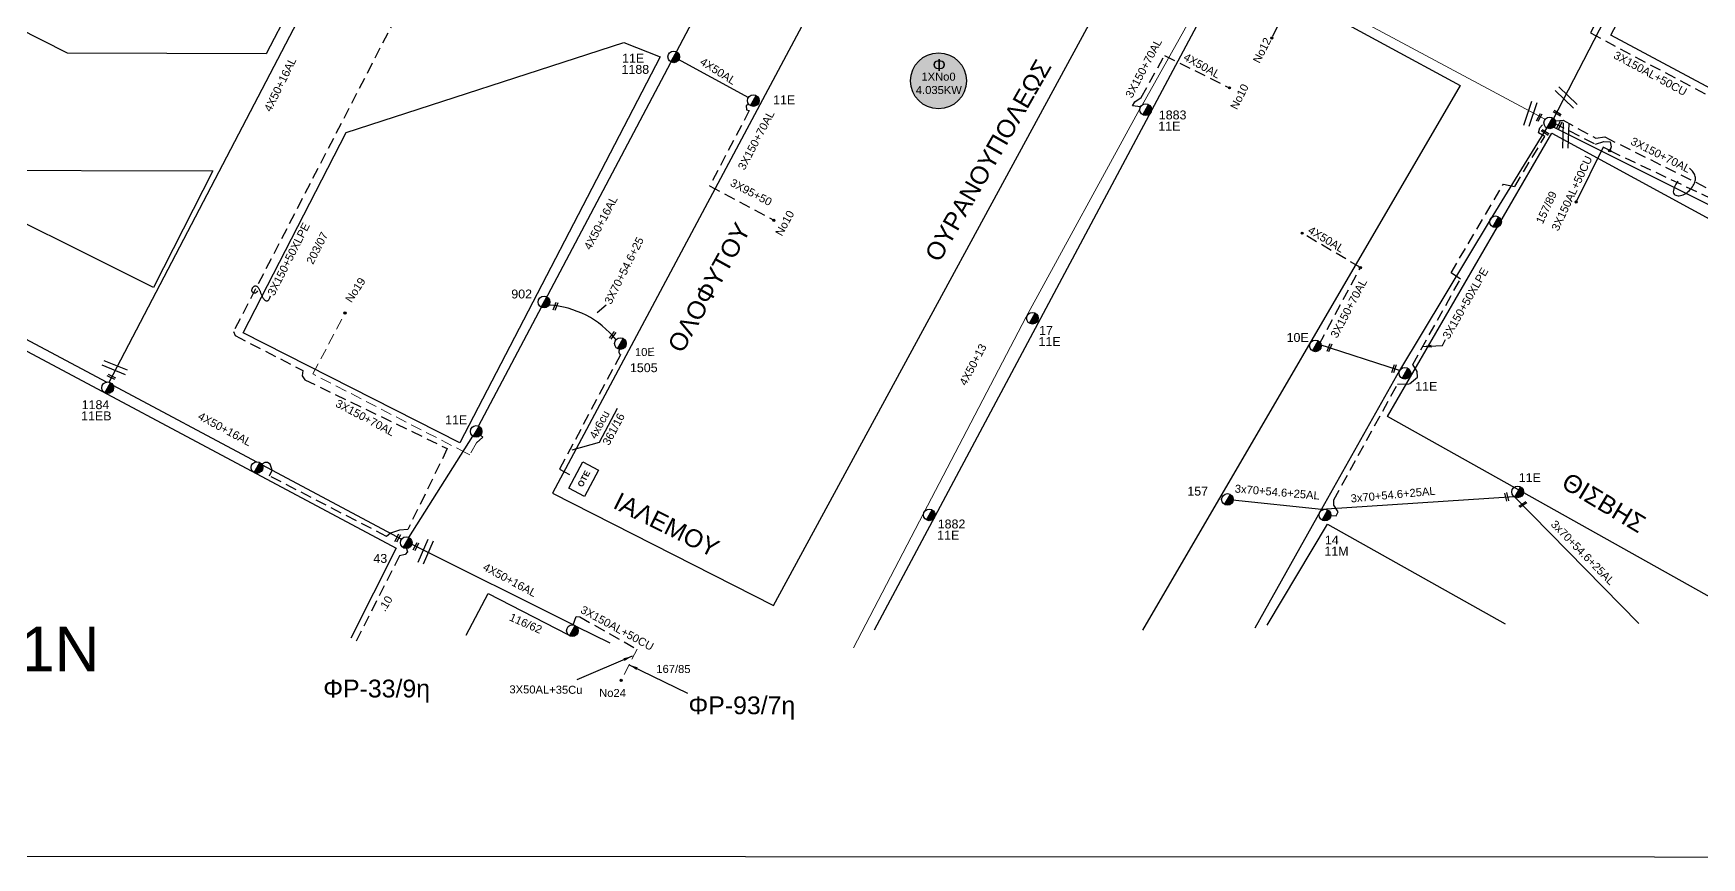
# Model space of a CAD drawing. Header units: millimetres. Extents: x 800 to 1929, y 264 to 786.
# Drawn here: x 1435.9 to 1623.6, y 263.7 to 356.5 of the extents above; entities that cross this region are included whole.
import ezdxf

# ---------------------------------------------------------------- set-up
doc = ezdxf.new("R2010")
doc.units = ezdxf.units.MM
doc.linetypes.add('DASHED', pattern=[19.05, 12.7, -6.35])
for name, color, linetype in [('Pillar OTE', 7, 'Continuous'), ('Γυμνά εναέρια ΧΤ και ΦΟΠ (3Φ)   4x50+16AL', 7, 'Continuous'), ('Επιγραφές - Σχήματα', 7, 'Continuous'), ('Καλώδια ΧΤ   3x150+50AL XLPE', 7, 'DASHED'), ('Καλώδια ΧΤ   3x150+50CU', 7, 'DASHED'), ('Καλώδια ΧΤ   3x150AL+50CU', 7, 'DASHED'), ('Καλώδια ΧΤ   3x95+50CU', 7, 'DASHED'), ('Μηχανική τομή', 7, 'Continuous'), ('Στύλος ΦΜ', 7, 'Continuous'), ('Στύλος ΦΜ @ 1', 7, 'Continuous'), ('Συνδέσεις', 7, 'Continuous'), ('Συνεστραμμένα ΧΤ   3x70+54.6+25 AL', 7, 'SYN_LINE'), ('Συνεστραμμένα ΧΤ   4x120+25 AL', 7, 'SYN_LINE'), ('Τομή', 7, 'Continuous'), ('Υπόβαθρο ΔΕΗ', 7, 'Continuous'), ('Υπόγεια Καλώδια Δικτύου ΧΤ   .10', 7, 'DASHED'), ('Υπόγεια καλώδια Δικτύου ΧΤ και Παρ. ΧΤ - 3X150+70 AL', 7, 'DASHED'), ('Υπόγεια καλώδια Παροχών ΧΤ   4x50AL', 7, 'DASHED'), ('Υπόγεια καλώδια Παροχών ΧΤ   4x6', 7, 'DASHED'), ('Χώρος', 7, 'Continuous')]:
    doc.layers.add(name, color=color, linetype=linetype)
doc.layers.add('Άγνωστα', color=7, linetype='Continuous', lineweight=5)
doc.styles.get("Standard").update_dxf_attribs({"font": 'arial.ttf'})
doc.linetypes.add('SYN_LINE', pattern='A,0.5,-0.0001,["/\\/\\/\\/",Standard,S=0.1,R=0,X=0,Y=-0.05],-0.25', length=0.7501)
doc.dimstyles.new('ISO-25', dxfattribs={"dimtxt": 2.5, "dimasz": 1, "dimexe": 1.25, "dimexo": 0.625, "dimtad": 1, "dimtxsty": 'Standard', "dimcen": 2.5, "dimadec": 0, "dimazin": 0, "dimtfac": 1, "dimtmove": 0, "dimatfit": 3, "dimfxl": 1.25, "dimarcsym": 0})

# ---------------------------------------------------------------- blocks, each defined once
blk = doc.blocks.new('ΥΠΑΡΧΩΝ ΤΣΙΜΕΝΤΕΝΙΟΣ ΣΤΥΛΟΣ')
at = {"layer": 'Στύλος ΦΜ'}
blk.add_hatch(color=256, dxfattribs=at).paths.add_polyline_path([(-1.29, -2.28, 0.574793), (2.62, 0, 0.268822), (1.3, 2.27)])
blk.add_line((-1.29, -2.28), (1.3, 2.27), dxfattribs=at)
blk.add_circle((0, 0), 2.62, dxfattribs=at)
at = {"layer": 'Στύλος ΦΜ', "flags": 4}
for tag, p in [('ΑΡΙΘΜΟΣ', (-4.68, 8.05)), ('ΤΥΠΟΣ', (-4.91, 3.03))]:
    blk.add_attdef(tag, p, '', height=4, dxfattribs=at)
blk = doc.blocks.new('*U37')
at = {"layer": 'Συνδέσεις', "linetype": 'SYN_LINE', "ltscale": 40}
blk.add_hatch(color=256, dxfattribs=at).paths.add_polyline_path([(0.5, -0.01, 1), (-0.5, -0.01, 1)])
at = {"layer": 'Συνδέσεις'}
blk.add_circle((0, -0.01), 0.5, dxfattribs=at)
blk = doc.blocks.new('ΤΟΜΗ')
at = {"layer": 'Τομή', "ltscale": 40}
for p, q in [((-5.68, 0), (5.68, 0)), ((5.68, -2.33), (-5.68, -2.33))]:
    blk.add_line(p, q, dxfattribs=at)
blk = doc.blocks.new('ΜΗΧΑΝΙΚΗ ΤΟΜΗ')
at = {"layer": 'Μηχανική τομή', "ltscale": 40}
for p, q in [((-1.89, 0.78), (1.89, 0.78)), ((1.89, 0), (-1.89, 0))]:
    blk.add_line(p, q, dxfattribs=at)
blk = doc.blocks.new('ΧΩΡΟΣ')
at = {"layer": 'Χώρος', "ltscale": 40, "true_color": 0xff4747}
blk.add_hatch(color=13, dxfattribs=at).paths.add_polyline_path([(12.17, -0.19, 1), (-13.03, -0.19, 1)])
at = {"layer": 'Χώρος', "ltscale": 40}
blk.add_circle((-0.43, -0.19), 12.6, dxfattribs=at)
at = {"layer": 'Χώρος', "ltscale": 30, "insert": (-3.14, 9.64), "char_height": 5.4, "width": 408.8913, "attachment_point": 1}
blk.add_mtext('Φ', dxfattribs=at)
at = {"layer": 'Χώρος', "ltscale": 40}
blk.add_attdef('ΑΡΙΘΜΟΣ_001', (-5.24, -3.99), '', height=5.4, dxfattribs=at)
blk = doc.blocks.new('PILLAR ΟΤΕ')
at = {"layer": 'Pillar OTE', "ltscale": 40}
blk.add_lwpolyline([(-3.31, 2.02), (3.39, 2.02), (3.39, -1.99), (-3.31, -1.99)], close=True, dxfattribs=at)
at = {"layer": 'Pillar OTE', "insert": (-1.81, 0.71), "char_height": 1.3575, "width": 109.961, "attachment_point": 1}
blk.add_mtext('{\\fArial|b1|i0|c161|p34;OTE}', dxfattribs=at)

msp = doc.modelspace()

# ---------------------------------------------------------------- linework, layer by layer
at = {"layer": 'Άγνωστα', "color": 133}
for points in [[(1560.62, 348.422), (1569.994, 365.199)], [(1528.157, 287.341), (1536.037, 302.472), (1547.603, 324.595), (1560.382, 347.996), (1560.382, 347.996)]]:
    msp.add_lwpolyline(points, dxfattribs=at)
at = {"layer": 'Άγνωστα', "color": 1}
msp.add_lwpolyline([(1571.082, 365.545), (1605.927, 346.856)], dxfattribs=at)
at = {"layer": 'Άγνωστα', "color": 173, "linetype": 'DASHED', "ltscale": 0.1}
msp.add_lwpolyline([(1485.734, 311.697), (1486.486, 311.067), (1485.758, 310.413), (1485.03, 309.079), (1484.642, 309.249), (1467.361, 318.167), (1470.995, 325.025)], dxfattribs=at)
at = {"layer": 'Άγνωστα', "color": 151, "linetype": 'DASHED', "ltscale": 0.1}
msp.add_lwpolyline([(1503.835, 287.175), (1502.043, 283.67)], dxfattribs=at)
at = {"layer": 'Γυμνά εναέρια ΧΤ και ΦΟΠ (3Φ)   4x50+16AL', "color": 6}
msp.add_lwpolyline([(1444.448, 317.246), (1466.082, 358.709), (1485.366, 396.904), (1490.004, 405.936)], dxfattribs=at)
at = {"layer": 'Γυμνά εναέρια ΧΤ και ΦΟΠ (3Φ)   4x50+16AL', "color": 173}
for points in [[(1485.983, 312.302), (1493.103, 325.769), (1507.957, 353.858), (1517.655, 372.225), (1525.227, 387.966)], [(1478.174, 299.748), (1485.358, 311.162)]]:
    msp.add_lwpolyline(points, dxfattribs=at)
at = {"layer": 'Γυμνά εναέρια ΧΤ και ΦΟΠ (3Φ)   4x50+16AL', "color": 206, "linetype": 'DASHED', "ltscale": 0.1}
msp.add_lwpolyline([(1490.439, 378.54), (1486.771, 380.355), (1478.552, 365.103), (1479.287, 363.287), (1458.462, 322.955), (1458.642, 322.479), (1466.237, 318.547)], dxfattribs=at)
at = {"layer": 'Γυμνά εναέρια ΧΤ και ΦΟΠ (3Φ)   4x50+16AL', "color": 206}
for points in [[(1420.581, 329.793), (1444.188, 317.257)], [(1444.884, 316.887), (1461.012, 308.283)], [(1461.665, 307.935), (1477.348, 299.57)]]:
    msp.add_lwpolyline(points, dxfattribs=at)
at = {"layer": 'Γυμνά εναέρια ΧΤ και ΦΟΠ (3Φ)   4x50+16AL', "color": 151}
for points in [[(1478.495, 298.99), (1496.666, 289.913)], [(1497.002, 289.746), (1500.751, 287.898)]]:
    msp.add_lwpolyline(points, dxfattribs=at)
at = {"layer": 'Επιγραφές - Σχήματα'}
msp.add_lwpolyline([(800.476, 264.095), (1822.688, 263.717), (1822.688, 785.504), (800.476, 785.504)], close=True, dxfattribs=at)
for points in [[(1620.874, 339.855), (1620.661, 339.527), (1620.511, 339.246), (1620.417, 339.01), (1620.372, 338.813), (1620.37, 338.652), (1620.404, 338.522), (1620.467, 338.42), (1620.552, 338.342), (1620.655, 338.284), (1620.771, 338.245), (1620.899, 338.225), (1621.035, 338.223), (1621.178, 338.24), (1621.325, 338.275), (1621.474, 338.327), (1621.623, 338.396), (1621.768, 338.483), (1621.91, 338.583), (1622.046, 338.696), (1622.176, 338.819), (1622.297, 338.949), (1622.409, 339.084), (1622.511, 339.222), (1622.6, 339.36), (1622.677, 339.496), (1622.741, 339.63), (1622.79, 339.762), (1622.826, 339.892), (1622.848, 340.021), (1622.856, 340.149), (1622.849, 340.276), (1622.828, 340.402), (1622.792, 340.527), (1622.741, 340.651), (1622.678, 340.772), (1622.602, 340.892), (1622.514, 341.008), (1622.415, 341.12), (1622.305, 341.228), (1622.187, 341.331)], [(1461.15, 327.511), (1461.07, 327.394), (1460.992, 327.315), (1460.916, 327.267), (1460.844, 327.247), (1460.777, 327.248), (1460.715, 327.267), (1460.661, 327.297), (1460.614, 327.334), (1460.577, 327.375), (1460.548, 327.417), (1460.527, 327.46), (1460.514, 327.506), (1460.509, 327.552), (1460.509, 327.6), (1460.516, 327.648), (1460.529, 327.698), (1460.546, 327.748), (1460.568, 327.797), (1460.594, 327.846), (1460.624, 327.892), (1460.657, 327.935), (1460.692, 327.974), (1460.73, 328.007), (1460.769, 328.035), (1460.809, 328.055), (1460.849, 328.069), (1460.891, 328.076), (1460.932, 328.075), (1460.974, 328.068), (1461.016, 328.054), (1461.057, 328.034), (1461.097, 328.006), (1461.137, 327.972), (1461.175, 327.932), (1461.212, 327.887), (1461.248, 327.837), (1461.282, 327.784), (1461.315, 327.727), (1461.345, 327.668), (1461.374, 327.607), (1461.4, 327.545), (1461.425, 327.481), (1461.449, 327.417), (1461.474, 327.35), (1461.499, 327.281), (1461.526, 327.21), (1461.556, 327.137), (1461.59, 327.06), (1461.627, 326.981), (1461.668, 326.9), (1461.712, 326.82), (1461.759, 326.742), (1461.807, 326.668), (1461.857, 326.6), (1461.907, 326.539), (1461.957, 326.487), (1462.006, 326.446), (1462.055, 326.416), (1462.103, 326.395), (1462.149, 326.383), (1462.193, 326.38), (1462.236, 326.386), (1462.277, 326.398), (1462.315, 326.418), (1462.352, 326.445), (1462.386, 326.48), (1462.421, 326.525), (1462.455, 326.583), (1462.491, 326.654), (1462.529, 326.74), (1462.569, 326.844), (1462.614, 326.968)]]:
    msp.add_lwpolyline(points, dxfattribs=at)
at = {"layer": 'Καλώδια ΧΤ   3x150+50AL XLPE', "color": 2, "ltscale": 0.1}
msp.add_lwpolyline([(1581.643, 302.235), (1582.464, 302.211), (1582.69, 302.663), (1582.179, 303.399), (1582.179, 303.982), (1589.366, 317.02), (1590.709, 317.064), (1591.606, 317.8), (1591.568, 318.442), (1591.058, 319.225), (1596.426, 328.849), (1595.374, 329.538), (1601.257, 339.538), (1602.538, 339.265), (1605.934, 344.909), (1605.22, 345.289), (1605.372, 345.85), (1605.66, 346.215), (1605.66, 346.215)], dxfattribs=at)
at = {"layer": 'Καλώδια ΧΤ   3x150+50CU', "color": 6}
msp.add_lwpolyline([(1613.219, 343.307), (1612.478, 343.681), (1609.446, 337.532)], dxfattribs=at)
at = {"layer": 'Καλώδια ΧΤ   3x150AL+50CU', "color": 27, "ltscale": 0.1}
msp.add_lwpolyline([(1618.416, 369.21), (1617.547, 369.412), (1611.044, 356.554), (1628.093, 347.493), (1628.707, 346.293), (1629.679, 345.353), (1631.091, 345.259), (1631.531, 345.792)], dxfattribs=at)
at = {"layer": 'Καλώδια ΧΤ   3x150AL+50CU', "color": 151, "ltscale": 0.1}
msp.add_lwpolyline([(1496.636, 289.928), (1496.99, 290.859), (1497.388, 290.809), (1503.835, 287.175)], dxfattribs=at)
at = {"layer": 'Καλώδια ΧΤ   3x95+50CU', "color": 173, "linetype": 'DASHED', "ltscale": 0.1}
msp.add_lwpolyline([(1511.994, 339.342), (1519.207, 335.467)], dxfattribs=at)
at = {"layer": 'Συνεστραμμένα ΧΤ   3x70+54.6+25 AL', "color": 2, "ltscale": 10}
msp.add_lwpolyline([(1570.795, 303.98), (1580.785, 302.953), (1602.48, 304.366), (1616.49, 290.089)], dxfattribs=at)
at = {"layer": 'Συνεστραμμένα ΧΤ   3x70+54.6+25 AL', "color": 173, "linetype": 'SYN_LINE', "ltscale": 10}
msp.add_arc((1493.332, 315.5), 10.421, 38.70397, 86.81225, dxfattribs=at)
at = {"layer": 'Συνεστραμμένα ΧΤ   4x120+25 AL', "color": 27, "linetype": 'SYN_LINE', "ltscale": 10}
msp.add_lwpolyline([(1606.854, 346.793), (1618.416, 369.21), (1629.237, 389.002), (1630.048, 396.904), (1632.14, 415.368)], dxfattribs=at)
at = {"layer": 'Συνεστραμμένα ΧΤ   4x120+25 AL', "color": 2, "ltscale": 10}
for points in [[(1606.112, 345.829), (1599.766, 335.513), (1589.592, 318.559), (1580.785, 302.953), (1573.313, 289.557)], [(1589.592, 318.559), (1580.523, 321.494)]]:
    msp.add_lwpolyline(points, dxfattribs=at)
at = {"layer": 'Υπόβαθρο ΔΕΗ'}
for points in [[(1478.07, 384.836), (1462.115, 354.212), (1439.768, 354.26), (1434.068, 357.163), (1454.35, 396.904), (1465.834, 418.681), (1489.477, 406.58), (1484.357, 396.904), (1478.51, 385.681)], [(1659.935, 331.349), (1613.347, 356.291), (1630.247, 388.342), (1675.935, 361.627), (1659.935, 331.349)], [(1519.168, 292.107), (1561.274, 369.732), (1536.224, 383.351), (1494.301, 304.741), (1519.168, 292.107)], [(1530.533, 289.354), (1570.628, 364.626), (1596.399, 350.649), (1560.69, 289.325)], [(1459.522, 322.807), (1471.125, 345.338), (1502.338, 355.478), (1506.438, 353.853), (1483.915, 310.416), (1459.522, 322.807)], [(1628.854, 290.586), (1588.231, 313.384), (1606.718, 345.256), (1653.606, 319.718), (1636.472, 290.395)], [(1449.43, 327.906), (1425.825, 339.679), (1426.504, 341.12), (1456.104, 341.027), (1449.43, 327.906)], [(1413.719, 287.406), (1401.768, 293.943), (1420.074, 328.794), (1476.74, 298.547), (1471.65, 288.421)], [(1499.595, 310.471), (1501.644, 314.313)], [(1574.686, 289.901), (1581.485, 301.262), (1601.448, 290.024)], [(1484.625, 288.776), (1487.095, 293.446), (1496.062, 288.838)]]:
    msp.add_lwpolyline(points, dxfattribs=at)
at = {"layer": 'Υπόγεια Καλώδια Δικτύου ΧΤ   .10', "color": 6, "ltscale": 0.1}
msp.add_lwpolyline([(1477.858, 298.622), (1477.995, 298.134), (1477.766, 297.83), (1477.125, 297.708), (1472.155, 287.925)], dxfattribs=at)
at = {"layer": 'Υπόγεια καλώδια Δικτύου ΧΤ και Παρ. ΧΤ - 3X150+70 AL', "color": 133, "ltscale": 0.1}
msp.add_lwpolyline([(1560.454, 348.221), (1559.565, 348.336), (1559.799, 348.78), (1560.525, 349.295), (1563.148, 353.997)], dxfattribs=at)
at = {"layer": 'Υπόγεια καλώδια Δικτύου ΧΤ και Παρ. ΧΤ - 3X150+70 AL', "color": 173, "ltscale": 0.1}
msp.add_lwpolyline([(1516.396, 348.526), (1516.112, 348.396), (1516.14, 347.88), (1516.456, 347.808), (1511.994, 339.342)], dxfattribs=at)
at = {"layer": 'Υπόγεια καλώδια Δικτύου ΧΤ και Παρ. ΧΤ - 3X150+70 AL', "color": 2, "ltscale": 0.1}
for points in [[(1606.835, 346.604), (1607.972, 346.73), (1611.649, 344.696), (1612.675, 344.838), (1626.148, 338.115), (1627.36, 338.418), (1632.576, 336.058), (1633.039, 335.382), (1633.092, 334.866), (1655.292, 322.605), (1659.664, 329.613), (1659.306, 331.133), (1667.39, 345.725), (1664.388, 347.219)], [(1580.523, 321.494), (1585.173, 330.136)]]:
    msp.add_lwpolyline(points, dxfattribs=at)
at = {"layer": 'Υπόγεια καλώδια Δικτύου ΧΤ και Παρ. ΧΤ - 3X150+70 AL', "color": 85, "linetype": 'Continuous', "ltscale": 0.1}
msp.add_lwpolyline([(1606.714, 346.055), (1626.947, 335.935), (1654.003, 320.42)], dxfattribs=at)
at = {"layer": 'Υπόγεια καλώδια Δικτύου ΧΤ και Παρ. ΧΤ - 3X150+70 AL', "color": 6, "ltscale": 0.1}
msp.add_lwpolyline([(1606.945, 346.431), (1611.626, 344.015), (1612.55, 344.329), (1613.258, 344.29), (1613.376, 343.74), (1613.219, 343.307), (1625.9, 337.315), (1627.213, 337.783), (1632.169, 335.243), (1632.137, 334.518), (1631.759, 334.014)], dxfattribs=at)
at = {"layer": 'Υπόγεια καλώδια Δικτύου ΧΤ και Παρ. ΧΤ - 3X150+70 AL', "color": 206, "ltscale": 0.1}
msp.add_lwpolyline([(1466.237, 318.547), (1466.158, 317.968), (1466.46, 317.516), (1482.487, 309.758), (1478.05, 300.654), (1477.112, 300.594), (1476.094, 300.239), (1475.642, 299.877), (1462.504, 306.689), (1462.792, 307.334), (1462.561, 308.02), (1462.25, 308.213), (1461.95, 308.213), (1461.628, 307.997)], dxfattribs=at)
at = {"layer": 'Υπόγεια καλώδια Παροχών ΧΤ   4x50AL', "color": 1, "ltscale": 0.1}
msp.add_lwpolyline([(1578.279, 362.482), (1575.219, 355.975)], dxfattribs=at)
at = {"layer": 'Υπόγεια καλώδια Παροχών ΧΤ   4x50AL', "color": 173, "linetype": 'Continuous', "ltscale": 0.1}
msp.add_lwpolyline([(1507.957, 353.858), (1516.359, 349.292)], dxfattribs=at)
at = {"layer": 'Υπόγεια καλώδια Παροχών ΧΤ   4x50AL', "color": 133, "ltscale": 0.1}
msp.add_lwpolyline([(1563.148, 353.997), (1570.46, 350.375)], dxfattribs=at)
at = {"layer": 'Υπόγεια καλώδια Παροχών ΧΤ   4x50AL', "color": 2, "ltscale": 0.1}
msp.add_lwpolyline([(1585.173, 330.136), (1578.627, 334.01)], dxfattribs=at)
at = {"layer": 'Υπόγεια καλώδια Παροχών ΧΤ   4x6', "color": 173, "linetype": 'DASHED', "ltscale": 0.1}
msp.add_lwpolyline([(1501.867, 320.936, 0.458468), (1501.97, 320.329), (1495.101, 307.45), (1496.684, 306.606)], format="xyb", dxfattribs=at)

# ---------------------------------------------------------------- block references
ref = msp.add_blockref('ΧΩΡΟΣ', (1537.839, 351.206), dxfattribs=dict(xscale=0.25, yscale=0.25, zscale=0.25))
ref.add_attrib('ΑΡΙΘΜΟΣ_001', '1ΧΝο0', (1535.811, 351.18), dxfattribs={"layer": 'Χώρος', "ltscale": 40, "height": 0.9})
ref.add_attrib('ΑΡΙΘΜΟΣ_002', '4.035KW', (1535.184, 349.676), dxfattribs={"layer": 'Χώρος', "ltscale": 40, "height": 0.9})
at = {"layer": 'Pillar OTE', "xscale": 0.4999999999999999, "yscale": 0.4999999999999999, "zscale": 0.4999999999999999, "rotation": 61.92930481480243}
msp.add_blockref('PILLAR ΟΤΕ', (1497.821, 306.302), dxfattribs=at)
at = {"layer": 'Μηχανική τομή'}
for p, xscale, yscale, zscale, rotation in [((1605.2, 347.082), 0.2499999999998018, 0.2499999999998018, 0.2499999999998018, 241.6031151065553), ((1607.265, 347.434), 0.249999999999838, 0.249999999999838, 0.249999999999838, 328.2991018873793), ((1605.905, 345.267), 0.249999999999838, 0.249999999999838, 0.249999999999838, 328.2991018873793), ((1607.465, 346.206), 0.2499999999998018, 0.2499999999998018, 0.2499999999998018, 241.6031151065553), ((1494.744, 325.74), 0.250000000000014, 0.250000000000014, 0.250000000000014, 69.17210894664316), ((1501.163, 322.457), 0.250000000000014, 0.250000000000014, 0.250000000000014, 52.21933119314999), ((1581.783, 321.086), 0.2499999999999321, 0.2499999999999321, 0.2499999999999321, 67.98249949554338), ((1588.872, 318.792), 0.2500000000000296, 0.2500000000000296, 0.2500000000000296, 250.7875317166122), ((1444.757, 317.92), 0.2500000000000189, 0.2500000000000189, 0.2500000000000189, 154.1106484902664), ((1601.536, 304.307), 0.2500000000000018, 0.2500000000000018, 0.2500000000000018, 284.7386496875053), ((1603.394, 303.56), 0.2500000000000154, 0.2500000000000154, 0.2500000000000154, 214.1894944224682), ((1476.995, 299.647), 0.2499999999999615, 0.2499999999999615, 0.2499999999999615, 62.44937597069318), ((1479.048, 298.685), 0.250000000000014, 0.250000000000014, 0.250000000000014, 62.44937597067008)]:
    msp.add_blockref('ΜΗΧΑΝΙΚΗ ΤΟΜΗ', p, dxfattribs=dict(at, xscale=xscale, yscale=yscale, zscale=zscale, rotation=rotation))
at = {"layer": 'Στύλος ΦΜ @ 1', "ltscale": 40}
ref = msp.add_blockref('ΥΠΑΡΧΩΝ ΤΣΙΜΕΝΤΕΝΙΟΣ ΣΤΥΛΟΣ', (1507.957, 353.858), dxfattribs=dict(at, xscale=0.25, yscale=0.25, zscale=0.25))
ref.add_attrib('ΤΥΠΟΣ', '1188', (1502.084, 351.946), dxfattribs={"layer": 'Στύλος ΦΜ', "height": 1, "flags": 4})
ref.add_attrib('ΑΡΙΘΜΟΣ', '11E', (1502.143, 353.203), dxfattribs={"layer": 'Στύλος ΦΜ', "height": 1, "flags": 4})
ref = msp.add_blockref('ΥΠΑΡΧΩΝ ΤΣΙΜΕΝΤΕΝΙΟΣ ΣΤΥΛΟΣ', (1516.907, 348.934), dxfattribs=dict(at, xscale=0.25, yscale=0.25, zscale=0.25))
ref.add_attrib('ΤΥΠΟΣ', '11E', (1519.126, 348.514), dxfattribs={"layer": 'Στύλος ΦΜ', "height": 1, "flags": 4})
ref = msp.add_blockref('ΥΠΑΡΧΩΝ ΤΣΙΜΕΝΤΕΝΙΟΣ ΣΤΥΛΟΣ', (1561.031, 347.913), dxfattribs=dict(at, xscale=0.25, yscale=0.25, zscale=0.25))
ref.add_attrib('ΤΥΠΟΣ', '11E', (1562.449, 345.561), dxfattribs={"layer": 'Στύλος ΦΜ', "height": 1, "flags": 4})
ref.add_attrib('ΑΡΙΘΜΟΣ', '1883', (1562.508, 346.818), dxfattribs={"layer": 'Στύλος ΦΜ', "height": 1, "flags": 4})
at = {"layer": 'Στύλος ΦΜ @ 1', "ltscale": 40, "xscale": 0.25, "yscale": 0.25, "zscale": 0.25}
for p in [(1606.471, 346.421), (1600.376, 335.292), (1461.085, 307.633), (1496.555, 289.268)]:
    msp.add_blockref('ΥΠΑΡΧΩΝ ΤΣΙΜΕΝΤΕΝΙΟΣ ΣΤΥΛΟΣ', p, dxfattribs=at)
at = {"layer": 'Στύλος ΦΜ @ 1', "ltscale": 40}
ref = msp.add_blockref('ΥΠΑΡΧΩΝ ΤΣΙΜΕΝΤΕΝΙΟΣ ΣΤΥΛΟΣ', (1493.364, 326.263), dxfattribs=dict(at, xscale=0.25, yscale=0.25, zscale=0.25))
ref.add_attrib('ΤΥΠΟΣ', '902', (1489.686, 326.665), dxfattribs={"layer": 'Στύλος ΦΜ', "height": 1, "flags": 4})
ref = msp.add_blockref('ΥΠΑΡΧΩΝ ΤΣΙΜΕΝΤΕΝΙΟΣ ΣΤΥΛΟΣ', (1548.294, 324.435), dxfattribs=dict(at, xscale=0.25, yscale=0.25, zscale=0.25))
ref.add_attrib('ΤΥΠΟΣ', '11E', (1548.981, 321.31), dxfattribs={"layer": 'Στύλος ΦΜ', "height": 1, "flags": 4})
ref.add_attrib('ΑΡΙΘΜΟΣ', '17', (1549.04, 322.567), dxfattribs={"layer": 'Στύλος ΦΜ', "height": 1, "flags": 4})
ref = msp.add_blockref('ΥΠΑΡΧΩΝ ΤΣΙΜΕΝΤΕΝΙΟΣ ΣΤΥΛΟΣ', (1580.118, 321.325), dxfattribs=dict(at, xscale=0.25, yscale=0.25, zscale=0.25))
ref.add_attrib('ΤΥΠΟΣ', '10E', (1576.88, 321.772), dxfattribs={"layer": 'Στύλος ΦΜ', "height": 1, "flags": 4})
ref = msp.add_blockref('ΥΠΑΡΧΩΝ ΤΣΙΜΕΝΤΕΝΙΟΣ ΣΤΥΛΟΣ', (1501.956, 321.585), dxfattribs=dict(at, xscale=0.25, yscale=0.25, zscale=0.25))
ref.add_attrib('ΑΡΙΘΜΟΣ', '1505', (1503.031, 318.366), dxfattribs={"layer": 'Στύλος ΦΜ', "height": 1, "flags": 4})
ref = msp.add_blockref('ΥΠΑΡΧΩΝ ΤΣΙΜΕΝΤΕΝΙΟΣ ΣΤΥΛΟΣ', (1444.29, 316.611), dxfattribs=dict(at, xscale=0.25, yscale=0.25, zscale=0.25))
ref.add_attrib('ΤΥΠΟΣ', '11EB', (1441.313, 312.946), dxfattribs={"layer": 'Στύλος ΦΜ', "height": 1, "flags": 4})
ref.add_attrib('ΑΡΙΘΜΟΣ', '1184', (1441.372, 314.203), dxfattribs={"layer": 'Στύλος ΦΜ', "height": 1, "flags": 4})
ref = msp.add_blockref('ΥΠΑΡΧΩΝ ΤΣΙΜΕΝΤΕΝΙΟΣ ΣΤΥΛΟΣ', (1590.184, 318.241), dxfattribs=dict(at, xscale=0.25, yscale=0.25, zscale=0.25))
ref.add_attrib('ΤΥΠΟΣ', '11E', (1591.342, 316.274), dxfattribs={"layer": 'Στύλος ΦΜ', "height": 1, "flags": 4})
ref = msp.add_blockref('ΥΠΑΡΧΩΝ ΤΣΙΜΕΝΤΕΝΙΟΣ ΣΤΥΛΟΣ', (1485.734, 311.697), dxfattribs=dict(at, xscale=0.25, yscale=0.25, zscale=0.25))
ref.add_attrib('ΤΥΠΟΣ', '11E', (1482.249, 312.505), dxfattribs={"layer": 'Στύλος ΦΜ', "height": 1, "flags": 4})
ref = msp.add_blockref('ΥΠΑΡΧΩΝ ΤΣΙΜΕΝΤΕΝΙΟΣ ΣΤΥΛΟΣ', (1602.862, 304.887), dxfattribs=dict(at, xscale=0.25, yscale=0.25, zscale=0.25))
ref.add_attrib('ΤΥΠΟΣ', '11E', (1602.983, 305.995), dxfattribs={"layer": 'Στύλος ΦΜ', "height": 1, "flags": 4})
ref = msp.add_blockref('ΥΠΑΡΧΩΝ ΤΣΙΜΕΝΤΕΝΙΟΣ ΣΤΥΛΟΣ', (1570.229, 304.038), dxfattribs=dict(at, xscale=0.25, yscale=0.25, zscale=0.25))
ref.add_attrib('ΤΥΠΟΣ', '157', (1565.716, 304.471), dxfattribs={"layer": 'Στύλος ΦΜ', "height": 1, "flags": 4})
ref = msp.add_blockref('ΥΠΑΡΧΩΝ ΤΣΙΜΕΝΤΕΝΙΟΣ ΣΤΥΛΟΣ', (1536.692, 302.301), dxfattribs=dict(at, xscale=0.25, yscale=0.25, zscale=0.25))
ref.add_attrib('ΤΥΠΟΣ', '11E', (1537.583, 299.52), dxfattribs={"layer": 'Στύλος ΦΜ', "height": 1, "flags": 4})
ref.add_attrib('ΑΡΙΘΜΟΣ', '1882', (1537.642, 300.776), dxfattribs={"layer": 'Στύλος ΦΜ', "height": 1, "flags": 4})
ref = msp.add_blockref('ΥΠΑΡΧΩΝ ΤΣΙΜΕΝΤΕΝΙΟΣ ΣΤΥΛΟΣ', (1581.195, 302.284), dxfattribs=dict(at, xscale=0.25, yscale=0.25, zscale=0.25))
ref.add_attrib('ΤΥΠΟΣ', '11M', (1581.129, 297.715), dxfattribs={"layer": 'Στύλος ΦΜ', "height": 1, "flags": 4})
ref.add_attrib('ΑΡΙΘΜΟΣ', '14', (1581.188, 298.972), dxfattribs={"layer": 'Στύλος ΦΜ', "height": 1, "flags": 4})
ref = msp.add_blockref('ΥΠΑΡΧΩΝ ΤΣΙΜΕΝΤΕΝΙΟΣ ΣΤΥΛΟΣ', (1477.866, 299.171), dxfattribs=dict(at, xscale=0.25, yscale=0.25, zscale=0.25))
ref.add_attrib('ΤΥΠΟΣ', '43', (1474.175, 296.902), dxfattribs={"layer": 'Στύλος ΦΜ', "height": 1, "flags": 4})
at = {"layer": 'Συνδέσεις', "xscale": 0.25, "yscale": 0.25, "zscale": 0.25}
for p in [(1575.219, 355.975), (1570.46, 350.375), (1613.219, 343.307), (1609.446, 337.532), (1519.208, 335.47), (1578.627, 334.01), (1585.173, 330.136), (1470.995, 325.025), (1502.043, 283.67)]:
    msp.add_blockref('*U37', p, dxfattribs=at)
at = {"layer": 'Τομή'}
for p, xscale, yscale, zscale, rotation in [((1608.524, 349.481), 0.2499999999999928, 0.2499999999999928, 0.2499999999999928, 315.836254669103), ((1604.565, 347.352), 0.2500000000001749, 0.2500000000001749, 0.2500000000001749, 251.7731797234069), ((1608.566, 344.993), 0.2500000000001595, 0.2500000000001595, 0.2500000000001595, 268.3504649835177), ((1444.969, 318.618), 0.2499999999999123, 0.2499999999999123, 0.2499999999999123, 157.6787224999602), ((1479.788, 298.276), 0.2499999999999012, 0.2499999999999012, 0.2499999999999012, 66.61686360687716)]:
    msp.add_blockref('ΤΟΜΗ', p, dxfattribs=dict(at, xscale=xscale, yscale=yscale, zscale=zscale, rotation=rotation))

# ---------------------------------------------------------------- texts
at = {"layer": 'Άγνωστα', "color": 7, "char_height": 0.9, "width": 84.18588, "attachment_point": 1}
for s, insert, rotation in [('4X50+13', (1540.02, 317.185), 62.22347), ('3X50AL+35Cu', (1489.479, 283.116), 359.56313)]:
    msp.add_mtext(s, dxfattribs=dict(at, insert=insert, rotation=rotation))
at = {"layer": 'Γυμνά εναέρια ΧΤ και ΦΟΠ (3Φ)   4x50+16AL', "color": 7, "char_height": 0.9, "width": 84.18588, "attachment_point": 1}
for insert, rotation in [((1461.833, 347.983), 63.91996), ((1497.805, 332.466), 62.22347), ((1454.771, 313.918), 331.76425), ((1486.826, 296.942), 331.76425)]:
    msp.add_mtext('4X50+16AL', dxfattribs=dict(at, insert=insert, rotation=rotation))
at = {"layer": 'Γυμνά εναέρια ΧΤ και ΦΟΠ (3Φ)   4x50+16AL', "color": 7, "char_height": 0.9, "attachment_point": 1, "rotation": 62}
for s, insert in [('4x6cu', (1498.412, 311.191)), ('361/16', (1499.893, 310.465))]:
    msp.add_mtext_dynamic_manual_height_columns(s, width=1.8, gutter_width=12.5, heights=[0.118], dxfattribs=dict(at, insert=insert))
at = {"layer": 'Επιγραφές - Σχήματα', "color": 7, "char_height": 0.9, "width": 84.18588, "attachment_point": 1}
for s, insert, rotation in [('No12', (1573.03, 353.457), 63.23046), ('No10', (1570.494, 348.234), 63.23046), ('No10', (1519.322, 334.04), 61.32148), ('203/07', (1466.58, 330.822), 63.17804), ('No19', (1470.955, 326.607), 56.75346), ('10Ε', (1503.581, 321.067), 1.13213), ('116/62', (1489.737, 291.278), 336.21384), ('167/85', (1506, 285.424), 359.56313), ('No24', (1499.573, 282.722), 359.56313)]:
    msp.add_mtext(s, dxfattribs=dict(at, insert=insert, rotation=rotation))
at = {"layer": 'Επιγραφές - Σχήματα', "char_height": 2, "width": 19.81161, "attachment_point": 1}
for s, insert, rotation in [('ΟΥΡΑΝΟΥΠΟΛΕΩΣ', (1536.089, 331.608), 60.24498), ('ΟΛΟΦΥΤΟΥ', (1507.17, 321.359), 61.11742), ('ΘΙΣΒΗΣ', (1608.667, 307.183), 329.11363), ('ΙΑΛΕΜΟΥ', (1501.892, 304.932), 333.47142)]:
    msp.add_mtext(s, dxfattribs=dict(at, insert=insert, rotation=rotation))
at = {"layer": 'Επιγραφές - Σχήματα', "attachment_point": 1}
for s, insert, char_height, width in [('21N', (1430.558, 289.705), 5, 21.57091), ('ΦΡ-33/9η', (1468.536, 283.754), 2, 8.55915), ('ΦΡ-93/7η', (1509.607, 281.866), 2, 8.55915)]:
    msp.add_mtext(s, dxfattribs=dict(at, insert=insert, char_height=char_height, width=width))
at = {"layer": 'Καλώδια ΧΤ   3x150+50AL XLPE', "color": 7, "char_height": 0.9, "width": 84.18588, "attachment_point": 1}
for s, insert, rotation in [('3X150+50XLPE', (1462.213, 327.278), 63.17804), ('3X70+54.6+25', (1500.101, 326.325), 63.17804), ('3X150+50XLPE', (1594.358, 322.452), 60.1061)]:
    msp.add_mtext(s, dxfattribs=dict(at, insert=insert, rotation=rotation))
at = {"layer": 'Καλώδια ΧΤ   3x150+50CU', "color": 7, "char_height": 0.9, "width": 84.18588, "attachment_point": 1, "rotation": 64.94982}
for s, insert in [('3X150AL+50CU', (1606.616, 334.559)), ('157/89', (1604.866, 335.356))]:
    msp.add_mtext(s, dxfattribs=dict(at, insert=insert))
at = {"layer": 'Καλώδια ΧΤ   3x150AL+50CU', "color": 7, "char_height": 0.9, "width": 84.18588, "attachment_point": 1}
for insert, rotation in [((1613.988, 354.55), 331.65519), ((1497.807, 292.135), 331.42038)]:
    msp.add_mtext('3X150AL+50CU', dxfattribs=dict(at, insert=insert, rotation=rotation))
at = {"layer": 'Καλώδια ΧΤ   3x95+50CU', "color": 7, "insert": (1514.627, 340.195), "char_height": 0.9, "width": 84.18588, "attachment_point": 1, "rotation": 332.24136}
msp.add_mtext('3X95+50', dxfattribs=at)
at = {"layer": 'Συνεστραμμένα ΧΤ   3x70+54.6+25 AL', "color": 7, "char_height": 0.9, "width": 84.18588, "attachment_point": 1}
for insert, rotation in [((1571.098, 305.718), 355.1849), ((1584.045, 304.592), 5.25613), ((1607.16, 301.793), 314.48175)]:
    msp.add_mtext('3x70+54.6+25AL', dxfattribs=dict(at, insert=insert, rotation=rotation))
at = {"layer": 'Υπόγεια Καλώδια Δικτύου ΧΤ   .10', "color": 7, "insert": (1474.712, 291.807), "char_height": 0.9, "width": 84.18588, "attachment_point": 1, "rotation": 58.66757}
msp.add_mtext('.10', dxfattribs=at)
at = {"layer": 'Υπόγεια καλώδια Δικτύου ΧΤ και Παρ. ΧΤ - 3X150+70 AL', "color": 7, "char_height": 0.9, "width": 84.18588, "attachment_point": 1}
for insert, rotation in [((1558.696, 349.56), 62.17085), ((1515.117, 341.455), 62.17085), ((1615.885, 344.858), 333.29519), ((1581.757, 322.534), 62.17085), ((1470.246, 315.352), 331.9723)]:
    msp.add_mtext('3X150+70AL', dxfattribs=dict(at, insert=insert, rotation=rotation))
at = {"layer": 'Υπόγεια καλώδια Παροχών ΧΤ   4x50AL', "color": 7, "char_height": 0.9, "width": 84.18588, "attachment_point": 1}
for insert, rotation in [((1511.296, 353.831), 327.63102), ((1565.629, 354.347), 330.95861), ((1579.655, 334.869), 328.79546)]:
    msp.add_mtext('4X50AL', dxfattribs=dict(at, insert=insert, rotation=rotation))

# ---------------------------------------------------------------- leaders
at = {"layer": 'Επιγραφές - Σχήματα', "ltscale": 40}
for points in [[(1499.334, 325.08), (1500.357, 325.944)], [(1496.515, 309.621), (1499.595, 310.471)]]:
    msp.add_leader(points, dimstyle='ISO-25', override={"dimasz": 0.5, "dimtad": 0}, dxfattribs=at)
at = {"layer": 'Επιγραφές - Σχήματα'}
for points in [[(1592.172, 321.247), (1594.425, 321.364), (1594.739, 322.03)], [(1503.27, 286.4), (1497.051, 283.728)], [(1502.939, 285.422), (1509.489, 282.25)]]:
    msp.add_leader(points, dimstyle='ISO-25', override={"dimasz": 1, "dimgap": 0.625, "dimtad": 0}, dxfattribs=at)

doc.saveas('drawing.dxf')
